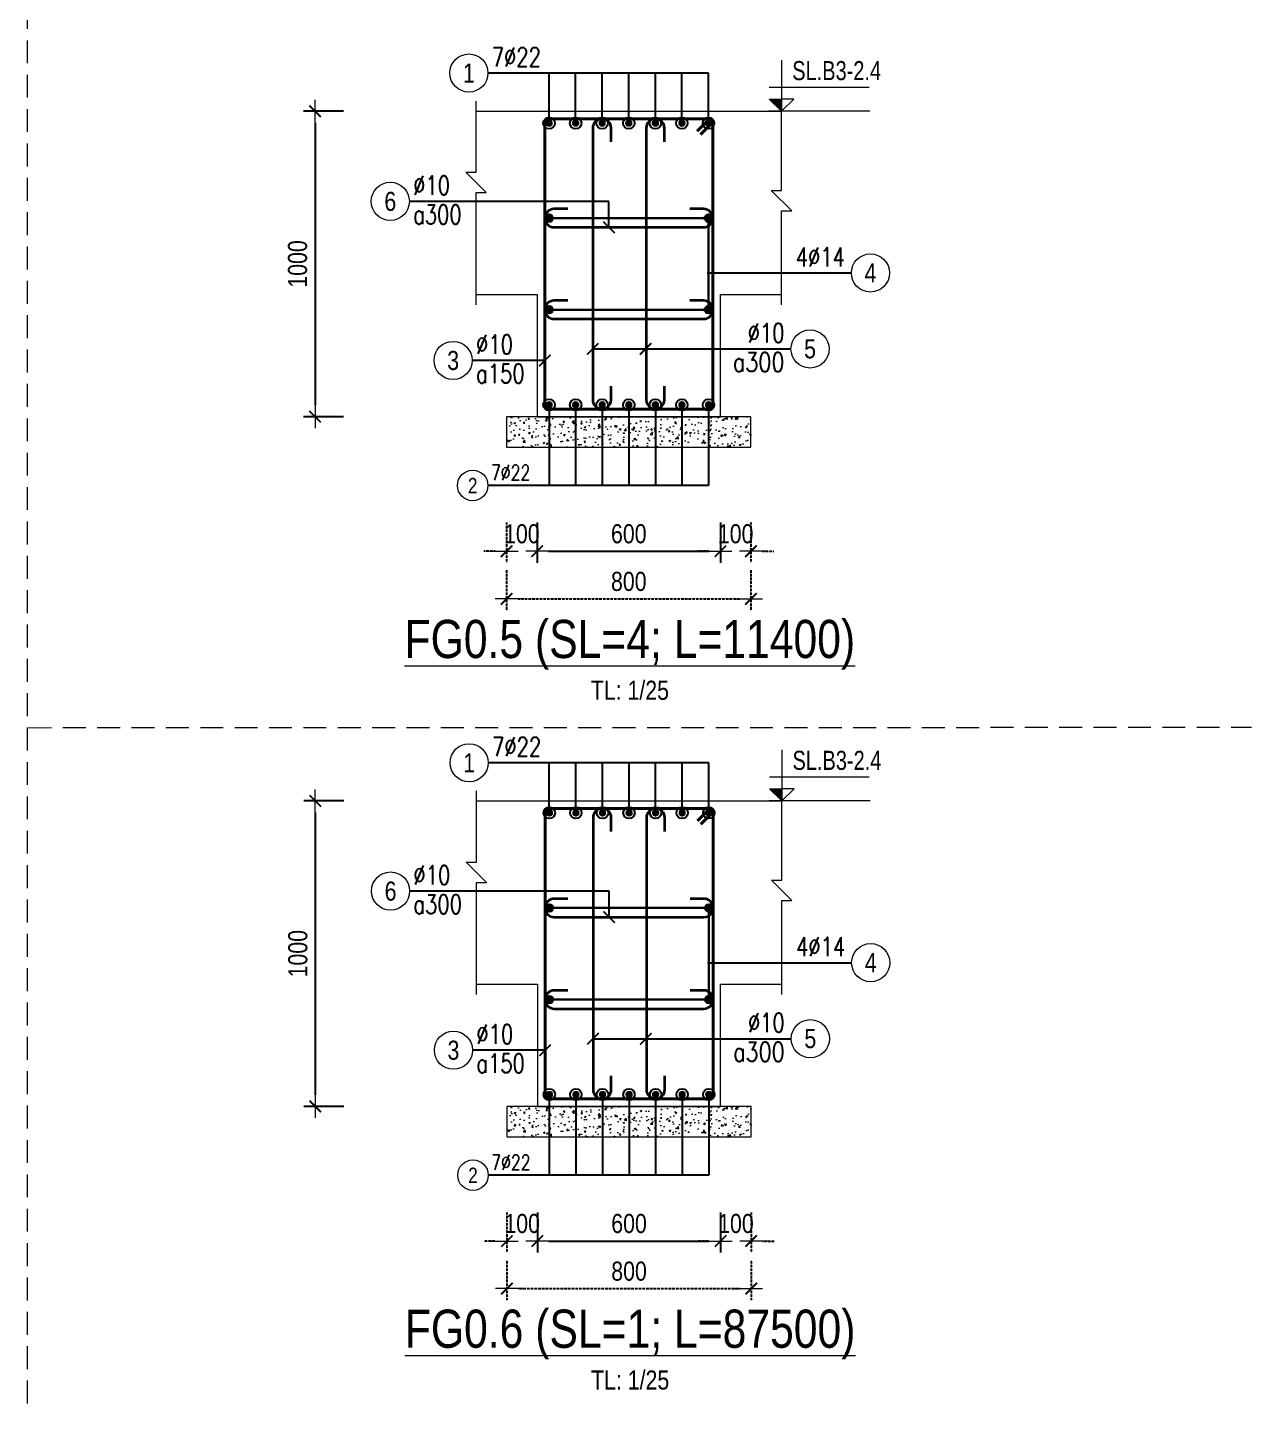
# Model space of a CAD drawing. Header units: millimetres. Extents: x -134772 to 596971, y -129535 to 35703.
# Drawn here: x 35859 to 39866, y 425 to 4929 of the extents above; entities that cross this region are included whole.
import ezdxf
from ezdxf.enums import TextEntityAlignment as Align

# ---------------------------------------------------------------- set-up
doc = ezdxf.new("R2010")
doc.units = ezdxf.units.MM
doc.header["$MEASUREMENT"] = 0
doc.linetypes.add('HIDDEN', pattern=[0.375, 0.25, -0.125])
doc.layers.get('Defpoints').update_dxf_attribs({"color": 252})
for name, color, linetype, lineweight in [('NDC_S_ANNO', 7, 'Continuous', 20), ('NDC_S_CONTINUOUS', 3, 'Continuous', 20), ('NDC_S_DIM', 1, 'Continuous', 9), ('NDC_S_HATCH MATERIAL', 8, 'Continuous', 13), ('NDC_S_REBAR', 4, 'Continuous', 35), ('NDC_S_STIRRUP', 4, 'Continuous', 40), ('NDC_S_TEXT SYMBOL', 7, 'Continuous', 20), ('NDC_S_THIN LINE', 1, 'Continuous', 5), ('NDC_S_VN TEXT', 7, 'Continuous', 9)]:
    doc.layers.add(name, color=color, linetype=linetype, lineweight=lineweight)
doc.styles.add('ARIAL', font='arial.ttf', dxfattribs={"width": 0.8})
doc.styles.add('NDC_ANNO', font='', dxfattribs={"width": 0.8})
doc.styles.add('NDC_ROMANS', font='romans.shx', dxfattribs={"width": 0.8})
doc.styles.get('NDC_ANNO').set_extended_font_data('Dotum')
doc.dimstyles.new('NDC_dim_25', dxfattribs={"dimscale": 25, "dimtxt": 2.5, "dimasz": 1.5, "dimexe": 1.5, "dimexo": 0, "dimgap": 1, "dimtad": 1, "dimdec": 0, "dimzin": 0, "dimdsep": 46, "dimtxsty": 'ARIAL', "dimblk": 'DIMMARK', "dimcen": 0.09, "dimdle": 1.2, "dimclrd": 1, "dimclre": 1, "dimclrt": 3, "dimadec": 0, "dimazin": 0, "dimtfac": 1, "dimtdec": 0, "dimtix": 1, "dimtofl": 0, "dimtmove": 0, "dimatfit": 3, "dimfxl": 3.75, "dimfxlon": 1, "dimtolj": 1, "dimtzin": 0, "dimarcsym": 0})

# ---------------------------------------------------------------- blocks, each defined once
blk = doc.blocks.new('DIMMARK')
at = {"layer": 'NDC_S_DIM', "color": 1}
blk.add_line((-1.5, 0), (1, 0), dxfattribs=at)
at = {"layer": 'NDC_S_DIM', "color": 2, "const_width": 0.15}
blk.add_lwpolyline([(-0.5, -0.5), (0.5, 0.5)], dxfattribs=at)
blk = doc.blocks.new('kata_block_THEP')
at = {"layer": 'NDC_S_REBAR', "color": 0}
for p, q in [((-0.5, 0), (0.5, 0)), ((-0.35, 0.35), (0.35, -0.35)), ((0.35, 0.35), (-0.35, -0.35)), ((0, 0.5), (0, -0.5))]:
    blk.add_line(p, q, dxfattribs=at)
at = {"layer": 'NDC_S_REBAR', "color": 0, "const_width": 0.0833}
blk.add_lwpolyline([(-0.5, 0, 1), (0.5, 0, 1), (-0.5, 0, 1)], format="xyb", dxfattribs=at)
blk = doc.blocks.new('*D1466')
at = {"layer": 'Defpoints', "color": 0, "transparency": 16777216}
for p in [(37306.1, 4655.4), (36800.1, 3655.4), (37306.1, 3655.4)]:
    blk.add_point(p, dxfattribs=at)
at = {"layer": 'NDC_S_DIM', "color": 1, "lineweight": -2, "transparency": 16777216}
for p, q in [((36893.8, 4655.4), (36762.6, 4655.4)), ((36800.1, 4617.9), (36800.1, 3692.9)), ((36893.8, 3655.4), (36762.6, 3655.4))]:
    blk.add_line(p, q, dxfattribs=at)
at = {"layer": 'NDC_S_DIM', "color": 1, "lineweight": -2, "transparency": 16777216, "xscale": 37.5, "yscale": 37.5, "zscale": 37.5}
for p, rotation in [((36800.1, 4655.4), 90), ((36800.1, 3655.4), 270)]:
    blk.add_blockref('DIMMARK', p, dxfattribs=dict(at, rotation=rotation))
at = {"layer": 'NDC_S_DIM', "color": 3, "transparency": 16777216, "insert": (36743.1, 4155.4), "char_height": 62.5, "attachment_point": 5, "rotation": 90, "style": 'ARIAL'}
blk.add_mtext('\\A1;1000', dxfattribs=at)
blk = doc.blocks.new('*D1467')
at = {"layer": 'Defpoints', "color": 0, "transparency": 16777216}
for p in [(37527.4, 3614.9), (38127.4, 3614.9), (38127.4, 3214.9)]:
    blk.add_point(p, dxfattribs=at)
at = {"layer": 'NDC_S_DIM', "color": 1, "lineweight": -2, "transparency": 16777216}
for p, q in [((37527.4, 3308.7), (37527.4, 3177.4)), ((38127.4, 3308.7), (38127.4, 3177.4)), ((37564.9, 3214.9), (38089.9, 3214.9))]:
    blk.add_line(p, q, dxfattribs=at)
at = {"layer": 'NDC_S_DIM', "color": 1, "lineweight": -2, "transparency": 16777216, "xscale": 37.5, "yscale": 37.5, "zscale": 37.5, "rotation": 180}
blk.add_blockref('DIMMARK', (37527.4, 3214.9), dxfattribs=at)
at = {"layer": 'NDC_S_DIM', "color": 1, "lineweight": -2, "transparency": 16777216, "xscale": 37.5, "yscale": 37.5, "zscale": 37.5}
blk.add_blockref('DIMMARK', (38127.4, 3214.9), dxfattribs=at)
at = {"layer": 'NDC_S_DIM', "color": 3, "transparency": 16777216, "insert": (37827.4, 3271.8), "char_height": 62.5, "attachment_point": 5, "style": 'ARIAL'}
blk.add_mtext('\\A1;600', dxfattribs=at)
blk = doc.blocks.new('kata_block_CT')
at = {"layer": 'NDC_S_ANNO'}
blk.add_hatch(color=3, dxfattribs=at).paths.add_polyline_path([(0, 1.6), (-1.61, 1.6), (0, 0)])
at = {"layer": 'NDC_S_ANNO', "ltscale": 50}
h = blk.add_hatch(dxfattribs=at)
h.set_pattern_fill('ANSI31', color=256, scale=1.406251, style=0)
h.set_pattern_definition([(45, (0, 5e-12), (-3.157, 3.157), [])])
h.paths.add_polyline_path([(0, 1.6), (0, 0), (1.61, 1.6)])
for p, q in [((-1.59, 3.14), (11.47, 3.14)), ((11.56, 0), (-1.64, 0))]:
    blk.add_line(p, q, dxfattribs=at)
for points in [[(0, 6.69), (0, 0)], [(0, 0), (-1.61, 1.6), (0, 1.6)], [(0, 0), (1.61, 1.6), (0, 1.6)]]:
    blk.add_lwpolyline(points, dxfattribs=at)
at = {"layer": 'NDC_S_ANNO', "color": 8, "ltscale": 50}
blk.add_lwpolyline([(0, 0), (-1.61, 1.6), (0, 1.6)], dxfattribs=at)
at = {"layer": 'NDC_S_TEXT SYMBOL', "color": 3, "style": 'NDC_ANNO', "width": 0.8}
blk.add_attdef('CT', (1.41, 4.07), '', height=2.5, dxfattribs=at)
blk = doc.blocks.new('*D1468')
at = {"layer": 'Defpoints', "color": 0, "linetype": 'HIDDEN', "transparency": 16777216}
for p in [(37427.4, 3514.9), (37527.4, 3308.7), (37427.4, 3214.9)]:
    blk.add_point(p, dxfattribs=at)
at = {"layer": 'NDC_S_DIM', "color": 1, "linetype": 'HIDDEN', "lineweight": -2, "transparency": 16777216}
for p, q in [((37427.4, 3308.7), (37427.4, 3177.4)), ((37527.4, 3308.7), (37527.4, 3177.4)), ((37389.9, 3214.9), (37352.4, 3214.9)), ((37564.9, 3214.9), (37602.4, 3214.9))]:
    blk.add_line(p, q, dxfattribs=at)
at = {"layer": 'NDC_S_DIM', "color": 1, "linetype": 'HIDDEN', "lineweight": -2, "transparency": 16777216, "xscale": 37.5, "yscale": 37.5, "zscale": 37.5}
blk.add_blockref('DIMMARK', (37427.4, 3214.9), dxfattribs=at)
at = {"layer": 'NDC_S_DIM', "color": 1, "linetype": 'HIDDEN', "lineweight": -2, "transparency": 16777216, "xscale": 37.5, "yscale": 37.5, "zscale": 37.5, "rotation": 180}
blk.add_blockref('DIMMARK', (37527.4, 3214.9), dxfattribs=at)
at = {"layer": 'NDC_S_DIM', "color": 3, "linetype": 'HIDDEN', "transparency": 16777216, "insert": (37477.4, 3271.8), "char_height": 62.5, "attachment_point": 5, "style": 'ARIAL'}
blk.add_mtext('\\A1;100', dxfattribs=at)
blk = doc.blocks.new('*D1469')
at = {"layer": 'Defpoints', "color": 0, "linetype": 'HIDDEN', "transparency": 16777216}
for p in [(38227.4, 3514.9), (38127.4, 3308.7), (38227.4, 3214.9)]:
    blk.add_point(p, dxfattribs=at)
at = {"layer": 'NDC_S_DIM', "color": 1, "linetype": 'HIDDEN', "lineweight": -2, "transparency": 16777216}
for p, q in [((38127.4, 3308.7), (38127.4, 3177.4)), ((38227.4, 3308.7), (38227.4, 3177.4)), ((38089.9, 3214.9), (38052.4, 3214.9)), ((38264.9, 3214.9), (38302.4, 3214.9))]:
    blk.add_line(p, q, dxfattribs=at)
at = {"layer": 'NDC_S_DIM', "color": 1, "linetype": 'HIDDEN', "lineweight": -2, "transparency": 16777216, "xscale": 37.5, "yscale": 37.5, "zscale": 37.5}
blk.add_blockref('DIMMARK', (38127.4, 3214.9), dxfattribs=at)
at = {"layer": 'NDC_S_DIM', "color": 1, "linetype": 'HIDDEN', "lineweight": -2, "transparency": 16777216, "xscale": 37.5, "yscale": 37.5, "zscale": 37.5, "rotation": 180}
blk.add_blockref('DIMMARK', (38227.4, 3214.9), dxfattribs=at)
at = {"layer": 'NDC_S_DIM', "color": 3, "linetype": 'HIDDEN', "transparency": 16777216, "insert": (38177.4, 3271.8), "char_height": 62.5, "attachment_point": 5, "style": 'ARIAL'}
blk.add_mtext('\\A1;100', dxfattribs=at)
blk = doc.blocks.new('kata_block_TD')
at = {"color": 6, "linetype": 'ByBlock', "lineweight": -2, "style": 'ARIAL', "width": 0.8}
blk.add_attdef('SECTDET2', text='', height=5, dxfattribs=at).set_placement((0, 7.97), align=Align.CENTER)
at = {"color": 0, "linetype": 'ByBlock', "lineweight": -2, "style": 'ARIAL', "width": 0.8}
blk.add_attdef('SECTDET1', text='', height=5, dxfattribs=at).set_placement((0, 1.47), align=Align.CENTER)
at = {"color": 3, "lineweight": 25, "style": 'ARIAL', "width": 0.8}
blk.add_attdef('SSCALE', text='', height=2.5, dxfattribs=at).set_placement((0, -4), align=Align.CENTER)
blk = doc.blocks.new('*D1470')
at = {"layer": 'Defpoints', "color": 0, "linetype": 'HIDDEN', "transparency": 16777216}
for p in [(37427.4, 3514.9), (38227.4, 3514.9), (38227.4, 3058.9)]:
    blk.add_point(p, dxfattribs=at)
at = {"layer": 'NDC_S_DIM', "color": 1, "linetype": 'HIDDEN', "lineweight": -2, "transparency": 16777216}
for p, q in [((37427.4, 3152.7), (37427.4, 3021.4)), ((38227.4, 3152.7), (38227.4, 3021.4)), ((37464.9, 3058.9), (38189.9, 3058.9))]:
    blk.add_line(p, q, dxfattribs=at)
at = {"layer": 'NDC_S_DIM', "color": 1, "linetype": 'HIDDEN', "lineweight": -2, "transparency": 16777216, "xscale": 37.5, "yscale": 37.5, "zscale": 37.5, "rotation": 180}
blk.add_blockref('DIMMARK', (37427.4, 3058.9), dxfattribs=at)
at = {"layer": 'NDC_S_DIM', "color": 1, "linetype": 'HIDDEN', "lineweight": -2, "transparency": 16777216, "xscale": 37.5, "yscale": 37.5, "zscale": 37.5}
blk.add_blockref('DIMMARK', (38227.4, 3058.9), dxfattribs=at)
at = {"layer": 'NDC_S_DIM', "color": 3, "linetype": 'HIDDEN', "transparency": 16777216, "insert": (37827.4, 3115.8), "char_height": 62.5, "attachment_point": 5, "style": 'ARIAL'}
blk.add_mtext('\\A1;800', dxfattribs=at)
blk = doc.blocks.new('*U11')
blk.add_circle((-2.5, 0), 2.5)
at = {"layer": 'NDC_S_VN TEXT', "color": 3, "style": 'NDC_ROMANS', "width": 0.75}
for tag, p in [('DK1', (0.5, 0.85)), ('KC1', (0.5, -2.97))]:
    blk.add_attdef(tag, p, '', height=2.5, dxfattribs=at)
at = {"layer": 'NDC_S_VN TEXT', "color": 7, "style": 'ARIAL', "width": 0.8}
blk.add_attdef('SH2', text='', height=2.5, dxfattribs=at).set_placement((-2.5, 0), align=Align.MIDDLE)
blk = doc.blocks.new('*U12')
blk.add_circle((2.5, 0), 2.5)
at = {"layer": 'NDC_S_VN TEXT', "color": 3, "style": 'NDC_ROMANS'}
for tag, width, p in [('DK2', 0.75, (-0.85, 0.85)), ('KC2', 0.8, (-0.85, -2.97))]:
    blk.add_attdef(tag, text='', height=2.5, dxfattribs=dict(at, width=width)).set_placement(p, align=Align.RIGHT)
at = {"layer": 'NDC_S_VN TEXT', "color": 7, "style": 'ARIAL', "width": 0.8}
blk.add_attdef('SH3', text='', height=2.5, dxfattribs=at).set_placement((2.5, 0), align=Align.MIDDLE)
blk = doc.blocks.new('*U624')
blk.add_circle((2.5, 0), 2.5)
at = {"layer": 'NDC_S_VN TEXT', "color": 3, "style": 'NDC_ROMANS', "width": 0.75}
blk.add_attdef('DK2', text='', height=2.5, dxfattribs=at).set_placement((-0.85, 0.85), align=Align.RIGHT)
at = {"layer": 'NDC_S_VN TEXT', "color": 7, "style": 'ARIAL', "width": 0.8}
blk.add_attdef('SH3', text='', height=2.5, dxfattribs=at).set_placement((2.5, 0), align=Align.MIDDLE)
blk = doc.blocks.new('*U623')
blk.add_circle((-2.5, 0), 2.5)
at = {"layer": 'NDC_S_VN TEXT', "color": 3, "style": 'NDC_ROMANS', "width": 0.75}
blk.add_attdef('DK1', (0.5, 0.85), '', height=2.5, dxfattribs=at)
at = {"layer": 'NDC_S_VN TEXT', "color": 7, "style": 'ARIAL', "width": 0.8}
blk.add_attdef('SH2', text='', height=2.5, dxfattribs=at).set_placement((-2.5, 0), align=Align.MIDDLE)
blk = doc.blocks.new('*D1471')
at = {"layer": 'Defpoints', "color": 0, "linetype": 'HIDDEN', "transparency": 16777216}
for p in [(37428.3, 1256.9), (38228.3, 1256.9), (38228.3, 800.9)]:
    blk.add_point(p, dxfattribs=at)
at = {"layer": 'NDC_S_DIM', "color": 1, "linetype": 'HIDDEN', "lineweight": -2, "transparency": 16777216}
for p, q in [((37428.3, 894.7), (37428.3, 763.4)), ((38228.3, 894.7), (38228.3, 763.4)), ((37465.8, 800.9), (38190.8, 800.9))]:
    blk.add_line(p, q, dxfattribs=at)
at = {"layer": 'NDC_S_DIM', "color": 1, "linetype": 'HIDDEN', "lineweight": -2, "transparency": 16777216, "xscale": 37.5, "yscale": 37.5, "zscale": 37.5, "rotation": 180}
blk.add_blockref('DIMMARK', (37428.3, 800.9), dxfattribs=at)
at = {"layer": 'NDC_S_DIM', "color": 1, "linetype": 'HIDDEN', "lineweight": -2, "transparency": 16777216, "xscale": 37.5, "yscale": 37.5, "zscale": 37.5}
blk.add_blockref('DIMMARK', (38228.3, 800.9), dxfattribs=at)
at = {"layer": 'NDC_S_DIM', "color": 3, "linetype": 'HIDDEN', "transparency": 16777216, "insert": (37828.3, 857.8), "char_height": 62.5, "attachment_point": 5, "style": 'ARIAL'}
blk.add_mtext('\\A1;800', dxfattribs=at)
blk = doc.blocks.new('*D1472')
at = {"layer": 'Defpoints', "color": 0, "linetype": 'HIDDEN', "transparency": 16777216}
for p in [(38228.3, 1256.9), (38128.3, 1050.6), (38228.3, 956.9)]:
    blk.add_point(p, dxfattribs=at)
at = {"layer": 'NDC_S_DIM', "color": 1, "linetype": 'HIDDEN', "lineweight": -2, "transparency": 16777216}
for p, q in [((38128.3, 1050.6), (38128.3, 919.4)), ((38228.3, 1050.6), (38228.3, 919.4)), ((38090.8, 956.9), (38053.3, 956.9)), ((38265.8, 956.9), (38303.3, 956.9))]:
    blk.add_line(p, q, dxfattribs=at)
at = {"layer": 'NDC_S_DIM', "color": 1, "linetype": 'HIDDEN', "lineweight": -2, "transparency": 16777216, "xscale": 37.5, "yscale": 37.5, "zscale": 37.5}
blk.add_blockref('DIMMARK', (38128.3, 956.9), dxfattribs=at)
at = {"layer": 'NDC_S_DIM', "color": 1, "linetype": 'HIDDEN', "lineweight": -2, "transparency": 16777216, "xscale": 37.5, "yscale": 37.5, "zscale": 37.5, "rotation": 180}
blk.add_blockref('DIMMARK', (38228.3, 956.9), dxfattribs=at)
at = {"layer": 'NDC_S_DIM', "color": 3, "linetype": 'HIDDEN', "transparency": 16777216, "insert": (38178.3, 1013.8), "char_height": 62.5, "attachment_point": 5, "style": 'ARIAL'}
blk.add_mtext('\\A1;100', dxfattribs=at)
blk = doc.blocks.new('*D1473')
at = {"layer": 'Defpoints', "color": 0, "linetype": 'HIDDEN', "transparency": 16777216}
for p in [(37428.3, 1256.9), (37528.3, 1050.6), (37428.3, 956.9)]:
    blk.add_point(p, dxfattribs=at)
at = {"layer": 'NDC_S_DIM', "color": 1, "linetype": 'HIDDEN', "lineweight": -2, "transparency": 16777216}
for p, q in [((37428.3, 1050.6), (37428.3, 919.4)), ((37528.3, 1050.6), (37528.3, 919.4)), ((37390.8, 956.9), (37353.3, 956.9)), ((37565.8, 956.9), (37603.3, 956.9))]:
    blk.add_line(p, q, dxfattribs=at)
at = {"layer": 'NDC_S_DIM', "color": 1, "linetype": 'HIDDEN', "lineweight": -2, "transparency": 16777216, "xscale": 37.5, "yscale": 37.5, "zscale": 37.5}
blk.add_blockref('DIMMARK', (37428.3, 956.9), dxfattribs=at)
at = {"layer": 'NDC_S_DIM', "color": 1, "linetype": 'HIDDEN', "lineweight": -2, "transparency": 16777216, "xscale": 37.5, "yscale": 37.5, "zscale": 37.5, "rotation": 180}
blk.add_blockref('DIMMARK', (37528.3, 956.9), dxfattribs=at)
at = {"layer": 'NDC_S_DIM', "color": 3, "linetype": 'HIDDEN', "transparency": 16777216, "insert": (37478.3, 1013.8), "char_height": 62.5, "attachment_point": 5, "style": 'ARIAL'}
blk.add_mtext('\\A1;100', dxfattribs=at)
blk = doc.blocks.new('*D1474')
at = {"layer": 'Defpoints', "color": 0, "transparency": 16777216}
for p in [(37528.3, 1356.9), (38128.3, 1356.9), (38128.3, 956.9)]:
    blk.add_point(p, dxfattribs=at)
at = {"layer": 'NDC_S_DIM', "color": 1, "lineweight": -2, "transparency": 16777216}
for p, q in [((37528.3, 1050.6), (37528.3, 919.4)), ((38128.3, 1050.6), (38128.3, 919.4)), ((37565.8, 956.9), (38090.8, 956.9))]:
    blk.add_line(p, q, dxfattribs=at)
at = {"layer": 'NDC_S_DIM', "color": 1, "lineweight": -2, "transparency": 16777216, "xscale": 37.5, "yscale": 37.5, "zscale": 37.5, "rotation": 180}
blk.add_blockref('DIMMARK', (37528.3, 956.9), dxfattribs=at)
at = {"layer": 'NDC_S_DIM', "color": 1, "lineweight": -2, "transparency": 16777216, "xscale": 37.5, "yscale": 37.5, "zscale": 37.5}
blk.add_blockref('DIMMARK', (38128.3, 956.9), dxfattribs=at)
at = {"layer": 'NDC_S_DIM', "color": 3, "transparency": 16777216, "insert": (37828.3, 1013.8), "char_height": 62.5, "attachment_point": 5, "style": 'ARIAL'}
blk.add_mtext('\\A1;600', dxfattribs=at)
blk = doc.blocks.new('*D1475')
at = {"layer": 'Defpoints', "color": 0, "transparency": 16777216}
for p in [(37306.9, 2397.4), (36800.9, 1397.4), (37306.9, 1397.4)]:
    blk.add_point(p, dxfattribs=at)
at = {"layer": 'NDC_S_DIM', "color": 1, "lineweight": -2, "transparency": 16777216}
for p, q in [((36894.7, 2397.4), (36763.4, 2397.4)), ((36800.9, 2359.9), (36800.9, 1434.9)), ((36894.7, 1397.4), (36763.4, 1397.4))]:
    blk.add_line(p, q, dxfattribs=at)
at = {"layer": 'NDC_S_DIM', "color": 1, "lineweight": -2, "transparency": 16777216, "xscale": 37.5, "yscale": 37.5, "zscale": 37.5}
for p, rotation in [((36800.9, 2397.4), 90), ((36800.9, 1397.4), 270)]:
    blk.add_blockref('DIMMARK', p, dxfattribs=dict(at, rotation=rotation))
at = {"layer": 'NDC_S_DIM', "color": 3, "transparency": 16777216, "insert": (36744, 1897.4), "char_height": 62.5, "attachment_point": 5, "rotation": 90, "style": 'ARIAL'}
blk.add_mtext('\\A1;1000', dxfattribs=at)

msp = doc.modelspace()

# ---------------------------------------------------------------- hatches: boundary and pattern name
at = {"layer": 'NDC_S_HATCH MATERIAL'}
h = msp.add_hatch(dxfattribs=at)
h.set_pattern_fill('AR-CONC', color=256, scale=8)
h.set_pattern_definition([(50, (26827.44, 30275.555), (57.380815, -5.02017), [6, -66]), (355, (26827.44, 30275.555), (-11.10011, 60.17537), [4.8, -52.8]), (100.45144, (26832.22, 30275.137), (46.28071, 55.1552), [5.09922, -56.09137]), (46.1842, (26827.44, 30291.555), (85.3793, -13.24154), [9, -99]), (96.63564, (26834.55, 30290.45), (74.77296, 77.92949), [7.64883, -84.1371]), (351.18416, (26827.44, 30291.555), (74.77296, 77.9295), [7.2, -79.2]), (21, (26835.44, 30287.555), (47.752564, -32.20951), [6, -66]), (326, (26835.44, 30287.555), (19.46523, 58.012), [4.8, -52.8]), (71.45144, (26839.42, 30284.87), (67.21779, 25.80249), [5.09922, -56.09137]), (37.5, (26827.438, 30275.555), (0.972788, 26.631508), [0, -52.16, 0, -53.6, 0, -53]), (7.5, (26827.438, 30275.555), (21.045563, 31.552937), [0, -30.56, 0, -50.96, 0, -20.2]), (327.5, (26809.598, 30275.555), (42.705795, -1.80439), [0, -20, 0, -62.4, 0, -82.8]), (317.5, (26801.6, 30275.555), (46.654894, 8.0084), [0, -26, 0, -41.44, 0, -58.8])])
h.paths.add_polyline_path([(37427.4, 3655.4), (38227.4, 3655.4), (38227.4, 3555.4), (37427.4, 3555.4)])
h = msp.add_hatch(dxfattribs=at)
h.set_pattern_fill('AR-CONC', color=256, scale=8)
h.set_pattern_definition([(50, (26828.3, 28017.53), (57.380815, -5.02017), [6, -66]), (355, (26828.3, 28017.53), (-11.10011, 60.17537), [4.8, -52.8]), (100.45144, (26833.08, 28017.113), (46.28071, 55.1552), [5.09922, -56.09137]), (46.1842, (26828.3, 28033.53), (85.3793, -13.24154), [9, -99]), (96.63564, (26835.41, 28032.43), (74.77296, 77.92949), [7.64883, -84.1371]), (351.18416, (26828.3, 28033.53), (74.77296, 77.9295), [7.2, -79.2]), (21, (26836.3, 28029.53), (47.752564, -32.20951), [6, -66]), (326, (26836.3, 28029.53), (19.46523, 58.012), [4.8, -52.8]), (71.45144, (26840.28, 28026.85), (67.21779, 25.80249), [5.09922, -56.09137]), (37.5, (26828.299, 28017.532), (0.972788, 26.631508), [0, -52.16, 0, -53.6, 0, -53]), (7.5, (26828.3, 28017.532), (21.045563, 31.552937), [0, -30.56, 0, -50.96, 0, -20.2]), (327.5, (26810.459, 28017.532), (42.705795, -1.80439), [0, -20, 0, -62.4, 0, -82.8]), (317.5, (26802.46, 28017.53), (46.654894, 8.0084), [0, -26, 0, -41.44, 0, -58.8])])
h.paths.add_polyline_path([(37428.3, 1397.4), (38228.3, 1397.4), (38228.3, 1297.4), (37428.3, 1297.4)])

# ---------------------------------------------------------------- linework, layer by layer
at = {"layer": 'NDC_S_CONTINUOUS'}
for points in [[(37327.4, 4655.4), (37527.4, 4655.4), (37527.4, 4655.4), (38127.4, 4655.4), (38127.4, 4655.4), (38327.4, 4655.4)], [(37327.4, 4055.4), (37527.4, 4055.4), (37527.4, 3655.4), (38127.4, 3655.4), (38127.4, 4055.4), (38327.4, 4055.4)], [(37328.3, 2397.4), (37528.3, 2397.4), (37528.3, 2397.4), (38128.3, 2397.4), (38128.3, 2397.4), (38328.3, 2397.4)], [(37328.3, 1797.4), (37528.3, 1797.4), (37528.3, 1397.4), (38128.3, 1397.4), (38128.3, 1797.4), (38328.3, 1797.4)]]:
    msp.add_lwpolyline(points, dxfattribs=at)
at = {"layer": 'NDC_S_HATCH MATERIAL', "linetype": 'HIDDEN', "ltscale": 300}
for p, q in [((35858.7, 425), (35858.7, 14425)), ((35862.1, 2637.4), (39866.4, 2638.8))]:
    msp.add_line(p, q, dxfattribs=at)
at = {"layer": 'NDC_S_HATCH MATERIAL', "ltscale": 1500}
for points in [[(37427.4, 3555.4), (38227.4, 3555.4), (38227.4, 3655.4), (37427.4, 3655.4)], [(37428.3, 1297.4), (38228.3, 1297.4), (38228.3, 1397.4), (37428.3, 1397.4)]]:
    msp.add_lwpolyline(points, close=True, dxfattribs=at)
at = {"layer": 'NDC_S_REBAR'}
for points in [[(37769.5, 4555.6), (37769.5, 4600.6, 1), (37709.5, 4600.6), (37709.5, 3710.6, 1), (37769.5, 3710.6), (37769.5, 3755.6)], [(37944.4, 4555.6), (37944.4, 4600.6, 1), (37884.4, 4600.6), (37884.4, 3710.6, 1), (37944.4, 3710.6), (37944.4, 3755.6)], [(37627.4, 4335.4), (37582.4, 4335.4, 1), (37582.4, 4275.4), (38072.4, 4275.4, 1), (38072.4, 4335.4), (38027.4, 4335.4)], [(37627.4, 4035.4), (37582.4, 4035.4, 1), (37582.4, 3975.4), (38072.4, 3975.4, 1), (38072.4, 4035.4), (38027.4, 4035.4)], [(37770.3, 2297.6), (37770.3, 2342.6, 1), (37710.3, 2342.6), (37710.3, 1452.6, 1), (37770.3, 1452.6), (37770.3, 1497.6)], [(37945.3, 2297.6), (37945.3, 2342.6, 1), (37885.3, 2342.6), (37885.3, 1452.6, 1), (37945.3, 1452.6), (37945.3, 1497.6)], [(37628.3, 2077.4), (37583.3, 2077.4, 1), (37583.3, 2017.4), (38073.3, 2017.4, 1), (38073.3, 2077.4), (38028.3, 2077.4)], [(37628.3, 1777.4), (37583.3, 1777.4, 1), (37583.3, 1717.4), (38073.3, 1717.4, 1), (38073.3, 1777.4), (38028.3, 1777.4)]]:
    msp.add_lwpolyline(points, format="xyb", dxfattribs=at)
at = {"layer": 'NDC_S_STIRRUP'}
for points in [[(38051.4, 4590.4), (38091.4, 4630.4, -0.414214), (38102.4, 4619.4), (38102.4, 3691.4, -0.414214), (38091.4, 3680.4), (37563.4, 3680.4, -0.414214), (37552.4, 3691.4), (37552.4, 4619.4, -0.414214), (37563.4, 4630.4), (38091.4, 4630.4, -0.414214), (38102.4, 4619.4), (38062.4, 4579.4)], [(38052.3, 2332.4), (38092.3, 2372.4, -0.414214), (38103.3, 2361.4), (38103.3, 1433.4, -0.414214), (38092.3, 1422.4), (37564.3, 1422.4, -0.414214), (37553.3, 1433.4), (37553.3, 2361.4, -0.414214), (37564.3, 2372.4), (38092.3, 2372.4, -0.414214), (38103.3, 2361.4), (38063.3, 2321.4)]]:
    msp.add_lwpolyline(points, format="xyb", dxfattribs=at)
at = {"layer": 'NDC_S_THIN LINE'}
for points in [[(37327.4, 4022.1), (37327.4, 4388.9), (37360.8, 4388.9), (37294.1, 4455.5), (37327.4, 4455.5), (37327.4, 4688.7)], [(38327.4, 4022.1), (38327.4, 4329.4), (38360.8, 4329.4), (38294.1, 4396.1), (38327.4, 4396.1), (38327.4, 4688.7)], [(37328.3, 1764.1), (37328.3, 2130.8), (37361.6, 2130.8), (37295, 2197.5), (37328.3, 2197.5), (37328.3, 2430.7)], [(38328.3, 1764.1), (38328.3, 2071.4), (38361.6, 2071.4), (38295, 2138), (38328.3, 2138), (38328.3, 2430.7)]]:
    msp.add_lwpolyline(points, dxfattribs=at)

# ---------------------------------------------------------------- block references
at = {"layer": 'NDC_S_REBAR', "xscale": 22, "yscale": 22, "zscale": 22}
for p in [(37566.4, 4616.4), (37653.4, 4616.4), (37740.4, 4616.4), (37827.4, 4616.4), (37914.4, 4616.4), (38001.4, 4616.4), (38088.4, 4616.4), (37566.4, 4305.4), (38088.4, 4305.4), (37566.4, 4005.4), (38088.4, 4005.4), (37566.4, 3694.4), (37653.4, 3694.4), (37740.4, 3694.4), (37827.4, 3694.4), (37914.4, 3694.4), (38001.4, 3694.4), (38088.4, 3694.4), (37567.3, 2358.4), (37654.3, 2358.4), (37741.3, 2358.4), (37828.3, 2358.4), (37915.3, 2358.4), (38002.3, 2358.4), (38089.3, 2358.4), (37567.3, 2047.4), (38089.3, 2047.4), (37567.3, 1747.4), (38089.3, 1747.4), (37567.3, 1436.4), (37654.3, 1436.4), (37741.3, 1436.4), (37828.3, 1436.4), (37915.3, 1436.4), (38002.3, 1436.4), (38089.3, 1436.4)]:
    msp.add_blockref('kata_block_THEP', p, dxfattribs=at)
at = {"layer": 'NDC_S_REBAR', "color": 3, "xscale": 16, "yscale": 16, "zscale": 16}
for p in [(37566.4, 4616.4), (37566.4, 4305.4), (37566.4, 3694.4), (37567.3, 2358.4), (37567.3, 2047.4), (37567.3, 1436.4)]:
    msp.add_blockref('kata_block_THEP', p, dxfattribs=at)
at = {"layer": 'NDC_S_THIN LINE'}
for name, p, xscale, yscale, zscale, values in [('*U623', (37366.4, 4780.4), 25, 25, 25, {'SH2': '1', 'DK1': '7%%c22'}), ('*U11', (37109, 4360.4), 25, 25, 25, {'SH2': '6', 'DK1': '%%c10', 'KC1': 'a300'}), ('*U624', (38556.2, 4126), 25, 25, 25, {'SH3': '4', 'DK2': '4%%c14'}), ('*U11', (37314.9, 3839.6), 25, 25, 25, {'SH2': '3', 'DK1': '%%c10', 'KC1': 'a150'}), ('*U12', (38358.5, 3877.2), 25, 25, 25, {'SH3': '5', 'DK2': '%%c10', 'KC2': 'a300'}), ('*U623', (37366.4, 3430.4), 20, 20, 20, {'SH2': '2', 'DK1': '7%%c22'}), ('*U623', (37367.3, 2522.4), 25, 25, 25, {'SH2': '1', 'DK1': '7%%c22'}), ('*U11', (37109.9, 2102.4), 25, 25, 25, {'SH2': '6', 'DK1': '%%c10', 'KC1': 'a300'}), ('*U624', (38557.1, 1868), 25, 25, 25, {'SH3': '4', 'DK2': '4%%c14'}), ('*U12', (38359.4, 1619.1), 25, 25, 25, {'SH3': '5', 'DK2': '%%c10', 'KC2': 'a300'}), ('*U11', (37315.8, 1581.6), 25, 25, 25, {'SH2': '3', 'DK1': '%%c10', 'KC1': 'a150'}), ('*U623', (37367.3, 1172.4), 20, 20, 20, {'SH2': '2', 'DK1': '7%%c22'})]:
    msp.add_blockref(name, p, dxfattribs=dict(at, xscale=xscale, yscale=yscale, zscale=zscale)).add_auto_attribs(values)
at = {"layer": 'NDC_S_VN TEXT', "xscale": 25, "yscale": 25, "zscale": 25}
for p in [(38327.4, 4655.4), (38328.3, 2397.4)]:
    msp.add_blockref('kata_block_CT', p, dxfattribs=at).add_auto_attribs({'CT': 'SL.B3-2.4'})
at = {"layer": 'NDC_S_VN TEXT'}
ref = msp.add_blockref('kata_block_TD', (37831, 2828.6), dxfattribs=dict(at, xscale=25, yscale=25, zscale=25))
ref.add_attrib('SECTDET1', '%%uFG0.5 (SL=4; L=11400)', dxfattribs={"layer": '0', "color": 0, "linetype": 'ByBlock', "lineweight": -2, "height": 125, "style": 'ARIAL', "width": 0.8}).set_placement((37831, 2865.3), align=Align.CENTER)
ref.add_attrib('SSCALE', 'TL: 1/25', dxfattribs={"layer": '0', "color": 3, "lineweight": 25, "height": 62.5, "style": 'ARIAL', "width": 0.8}).set_placement((37831, 2728.6), align=Align.CENTER)
ref = msp.add_blockref('kata_block_TD', (37831.9, 570.5), dxfattribs=dict(at, xscale=25, yscale=25, zscale=25))
ref.add_attrib('SECTDET1', '%%uFG0.6 (SL=1; L=87500)', dxfattribs={"layer": '0', "color": 0, "linetype": 'ByBlock', "lineweight": -2, "height": 125, "style": 'ARIAL', "width": 0.8}).set_placement((37831.9, 607.3), align=Align.CENTER)
ref.add_attrib('SSCALE', 'TL: 1/25', dxfattribs={"layer": '0', "color": 3, "lineweight": 25, "height": 62.5, "style": 'ARIAL', "width": 0.8}).set_placement((37831.9, 470.6), align=Align.CENTER)

# ---------------------------------------------------------------- dimensions: what is measured, and where the dimension line sits
at = {"layer": 'NDC_S_DIM'}
for base, p1, p2, picture, middle in [((36800.1, 3655.4), (37306.1, 4655.4), (37306.1, 3655.4), '*D1466', (36743.1, 4155.4)), ((36800.9, 1397.4), (37306.9, 2397.4), (37306.9, 1397.4), '*D1475', (36744, 1897.4))]:
    dim = msp.add_linear_dim(base=base, p1=p1, p2=p2, angle=270, dimstyle='NDC_dim_25', dxfattribs=at)
    dim.commit()
    dim.dimension.update_dxf_attribs({"geometry": picture, "text_midpoint": middle})
for base, p1, p2, picture, middle in [((38127.4, 3214.9), (37527.4, 3614.9), (38127.4, 3614.9), '*D1467', (37827.4, 3271.8)), ((38128.3, 956.9), (37528.3, 1356.9), (38128.3, 1356.9), '*D1474', (37828.3, 1013.8))]:
    dim = msp.add_linear_dim(base=base, p1=p1, p2=p2, dimstyle='NDC_dim_25', dxfattribs=at)
    dim.commit()
    dim.dimension.update_dxf_attribs({"geometry": picture, "text_midpoint": middle})
at = {"layer": 'NDC_S_DIM', "linetype": 'HIDDEN'}
for base, p1, p2, picture, middle in [((37427.4, 3214.9), (37527.4, 3308.7), (37427.4, 3514.9), '*D1468', (37477.4, 3271.8)), ((38227.4, 3058.9), (37427.4, 3514.9), (38227.4, 3514.9), '*D1470', (37827.4, 3115.8)), ((38227.4, 3214.9), (38127.4, 3308.7), (38227.4, 3514.9), '*D1469', (38177.4, 3271.8)), ((37428.3, 956.9), (37528.3, 1050.6), (37428.3, 1256.9), '*D1473', (37478.3, 1013.8)), ((38228.3, 800.9), (37428.3, 1256.9), (38228.3, 1256.9), '*D1471', (37828.3, 857.8)), ((38228.3, 956.9), (38128.3, 1050.6), (38228.3, 1256.9), '*D1472', (38178.3, 1013.8))]:
    dim = msp.add_linear_dim(base=base, p1=p1, p2=p2, dimstyle='NDC_dim_25', dxfattribs=at)
    dim.commit()
    dim.dimension.update_dxf_attribs({"geometry": picture, "text_midpoint": middle})

# ---------------------------------------------------------------- leaders
at = {"layer": 'NDC_S_THIN LINE'}
for points, override in [([(38088.4, 4616.4), (38088.4, 4780.4), (37366.4, 4780.4)], {"dimldrblk": 'DotBlank'}), ([(37566.4, 4616.4), (37566.4, 4780.4), (37366.4, 4780.4)], {"dimldrblk": 'DotBlank'}), ([(37653.4, 4616.4), (37653.4, 4780.4), (37453.4, 4780.4)], {"dimldrblk": 'DotBlank'}), ([(37740.4, 4616.4), (37740.4, 4780.4), (37540.4, 4780.4)], {"dimldrblk": 'DotBlank'}), ([(37827.4, 4616.4), (37827.4, 4780.4), (37627.4, 4780.4)], {"dimldrblk": 'DotBlank'}), ([(37914.4, 4616.4), (37914.4, 4780.4), (37714.4, 4780.4)], {"dimldrblk": 'DotBlank'}), ([(38001.4, 4616.4), (38001.4, 4780.4), (37801.4, 4780.4)], {"dimldrblk": 'DotBlank'}), ([(37762.4, 4275.4), (37762.4, 4360.4), (37109, 4360.4)], {"dimldrblk": 'ARCHTICK'}), ([(37566.4, 4305.4), (38094.4, 4305.4)], {"dimasz": 1, "dimldrblk": 'DotBlank'}), ([(38088.4, 4305.4), (37566.4, 4305.4)], {"dimasz": 1, "dimldrblk": 'DotBlank'}), ([(38088.4, 4305.4), (38088.4, 4005.4)], {"dimldrblk": 'DotSmall'}), ([(38088.4, 4005.4), (38088.4, 4305.4)], {"dimldrblk": 'DotSmall'}), ([(38088.4, 4126), (38556.2, 4126)], {"dimldrblk": 'DotSmall'}), ([(37566.4, 4005.4), (38094.4, 4005.4)], {"dimasz": 1, "dimldrblk": 'DotBlank'}), ([(38088.4, 4005.4), (37566.4, 4005.4)], {"dimasz": 1, "dimldrblk": 'DotBlank'}), ([(37709.5, 3877.2), (38358.5, 3877.2)], {"dimldrblk": 'ARCHTICK'}), ([(37882.5, 3877.2), (38358.5, 3877.2)], {"dimldrblk": 'ARCHTICK'}), ([(37552.4, 3839.6), (37314.9, 3839.6)], {"dimldrblk": 'ARCHTICK'}), ([(38088.4, 3694.4), (38088.4, 3430.4), (37366.4, 3430.4)], {"dimldrblk": 'DotBlank'}), ([(37566.4, 3694.4), (37566.4, 3430.4), (37366.4, 3430.4)], {"dimldrblk": 'DotBlank'}), ([(37653.4, 3694.4), (37653.4, 3430.4), (37453.4, 3430.4)], {"dimldrblk": 'DotBlank'}), ([(37740.4, 3694.4), (37740.4, 3430.4), (37540.4, 3430.4)], {"dimldrblk": 'DotBlank'}), ([(37827.4, 3694.4), (37827.4, 3430.4), (37627.4, 3430.4)], {"dimldrblk": 'DotBlank'}), ([(37914.4, 3694.4), (37914.4, 3430.4), (37714.4, 3430.4)], {"dimldrblk": 'DotBlank'}), ([(38001.4, 3694.4), (38001.4, 3430.4), (37801.4, 3430.4)], {"dimldrblk": 'DotBlank'}), ([(37567.3, 2358.4), (37567.3, 2522.4), (37367.3, 2522.4)], {"dimldrblk": 'DotBlank'}), ([(38089.3, 2358.4), (38089.3, 2522.4), (37367.3, 2522.4)], {"dimldrblk": 'DotBlank'}), ([(37654.3, 2358.4), (37654.3, 2522.4), (37454.3, 2522.4)], {"dimldrblk": 'DotBlank'}), ([(37741.3, 2358.4), (37741.3, 2522.4), (37541.3, 2522.4)], {"dimldrblk": 'DotBlank'}), ([(37828.3, 2358.4), (37828.3, 2522.4), (37628.3, 2522.4)], {"dimldrblk": 'DotBlank'}), ([(37915.3, 2358.4), (37915.3, 2522.4), (37715.3, 2522.4)], {"dimldrblk": 'DotBlank'}), ([(38002.3, 2358.4), (38002.3, 2522.4), (37802.3, 2522.4)], {"dimldrblk": 'DotBlank'}), ([(37763.2, 2017.4), (37763.2, 2102.4), (37109.9, 2102.4)], {"dimldrblk": 'ARCHTICK'}), ([(37567.3, 2047.4), (38095.3, 2047.4)], {"dimasz": 1, "dimldrblk": 'DotBlank'}), ([(38089.3, 2047.4), (37567.3, 2047.4)], {"dimasz": 1, "dimldrblk": 'DotBlank'}), ([(38089.3, 2047.4), (38089.3, 1747.4)], {"dimldrblk": 'DotSmall'}), ([(38089.3, 1747.4), (38089.3, 2047.4)], {"dimldrblk": 'DotSmall'}), ([(38089.3, 1868), (38557.1, 1868)], {"dimldrblk": 'DotSmall'}), ([(37567.3, 1747.4), (38095.3, 1747.4)], {"dimasz": 1, "dimldrblk": 'DotBlank'}), ([(38089.3, 1747.4), (37567.3, 1747.4)], {"dimasz": 1, "dimldrblk": 'DotBlank'}), ([(37710.3, 1619.1), (38359.4, 1619.1)], {"dimldrblk": 'ARCHTICK'}), ([(37883.3, 1619.1), (38359.4, 1619.1)], {"dimldrblk": 'ARCHTICK'}), ([(37553.3, 1581.6), (37315.8, 1581.6)], {"dimldrblk": 'ARCHTICK'}), ([(37567.3, 1436.4), (37567.3, 1172.4), (37367.3, 1172.4)], {"dimldrblk": 'DotBlank'}), ([(38089.3, 1436.4), (38089.3, 1172.4), (37367.3, 1172.4)], {"dimldrblk": 'DotBlank'}), ([(37654.3, 1436.4), (37654.3, 1172.4), (37454.3, 1172.4)], {"dimldrblk": 'DotBlank'}), ([(37741.3, 1436.4), (37741.3, 1172.4), (37541.3, 1172.4)], {"dimldrblk": 'DotBlank'}), ([(37828.3, 1436.4), (37828.3, 1172.4), (37628.3, 1172.4)], {"dimldrblk": 'DotBlank'}), ([(37915.3, 1436.4), (37915.3, 1172.4), (37715.3, 1172.4)], {"dimldrblk": 'DotBlank'}), ([(38002.3, 1436.4), (38002.3, 1172.4), (37802.3, 1172.4)], {"dimldrblk": 'DotBlank'})]:
    msp.add_leader(points, dimstyle='NDC_dim_25', override=override, dxfattribs=at)

doc.saveas('drawing.dxf')
